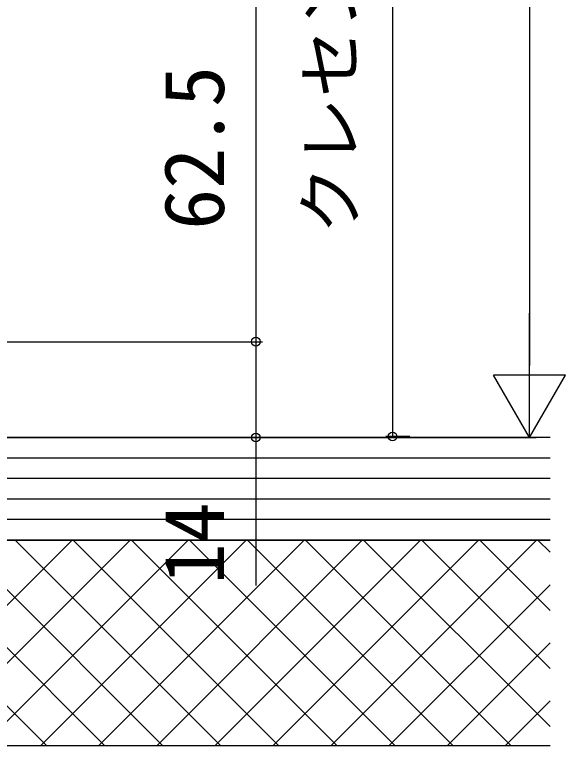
# Model space of a CAD drawing. Units: millimetres, scale not verified. Extents: x -525 to 525, y -780 to 776.
# Drawn here: x -291.2 to -210.8, y -568 to -461.2 of the extents above; entities that cross this region are included whole.
import ezdxf
from ezdxf.enums import TextEntityAlignment as Align

# ---------------------------------------------------------------- set-up
doc = ezdxf.new("R2010")
doc.units = ezdxf.units.MM
doc.header["$LTSCALE"] = 4
for name, color, linetype in [('0-6_YKK_D', 6, 'Continuous'), ('0-8_YSS_K', 3, 'Continuous'), ('0-9_YSS_KE', 3, 'Continuous')]:
    doc.layers.add(name, color=color, linetype=linetype)
doc.styles.add('ＭＳ ゴシック', font='')
doc.styles.get('ＭＳ ゴシック').set_extended_font_data('MS Gothic')

msp = doc.modelspace()

# ---------------------------------------------------------------- linework, layer by layer
at = {"layer": '0-6_YKK_D'}
for p, q in [((-216, -213.4), (-216, -512.494)), ((-236, -375.4), (-236, -522.849)), ((-256, -446.495), (-256, -508.995)), ((-216, -522.994), (-216, -504.807)), ((-296.75, -508.995), (-255, -508.995)), ((-295.75, -508.995), (-255, -508.995)), ((-216, -522.994), (-221.25, -513.901)), ((-210.75, -513.901), (-221.25, -513.901)), ((-216, -522.994), (-210.75, -513.901)), ((-294.5, -522.994), (-215, -522.994)), ((-233.5, -522.849), (-237, -522.849))]:
    msp.add_line(p, q, dxfattribs=at)
msp.add_lwpolyline([(-256, -508.995), (-256, -522.995), (-256, -544.613)], dxfattribs=at)
for centre in [(-256, -508.995), (-256, -508.995), (-236, -522.849), (-256, -522.995)]:
    msp.add_circle(centre, 0.637, dxfattribs=at)
at = {"layer": '0-8_YSS_K'}
for p, q in [((-212.998, -525.995), (-360.998, -525.995)), ((-212.998, -528.995), (-375.998, -528.995)), ((-212.998, -531.995), (-375.998, -531.995)), ((-212.998, -534.995), (-375.998, -534.995)), ((-212.998, -537.995), (-345.998, -537.995)), ((-345.998, -537.995), (-212.998, -537.995)), ((-316.601, -537.995), (-286.601, -567.995)), ((-312.851, -567.995), (-282.851, -537.995)), ((-308.116, -537.995), (-278.116, -567.995)), ((-304.366, -567.995), (-274.366, -537.995)), ((-299.631, -537.995), (-269.631, -567.995)), ((-295.881, -567.995), (-265.881, -537.995)), ((-291.145, -537.995), (-261.145, -567.995)), ((-287.395, -567.995), (-257.395, -537.995)), ((-282.66, -537.995), (-252.66, -567.995)), ((-278.91, -567.995), (-248.91, -537.995)), ((-274.175, -537.995), (-244.175, -567.995)), ((-270.425, -567.995), (-240.425, -537.995)), ((-265.69, -537.995), (-235.69, -567.995)), ((-261.939, -567.995), (-231.939, -537.995)), ((-257.204, -537.995), (-227.204, -567.995)), ((-253.454, -567.995), (-223.454, -537.995)), ((-248.719, -537.995), (-218.719, -567.995)), ((-244.969, -567.995), (-214.969, -537.995)), ((-240.234, -537.995), (-212.998, -565.23)), ((-231.749, -537.995), (-212.998, -556.745)), ((-223.263, -537.995), (-212.998, -548.26)), ((-214.778, -537.995), (-212.998, -539.775)), ((-236.484, -567.995), (-212.998, -544.51)), ((-227.998, -567.995), (-212.998, -552.995)), ((-219.513, -567.995), (-212.998, -561.48)), ((-345.998, -567.995), (-212.998, -567.995))]:
    msp.add_line(p, q, dxfattribs=at)
at = {"layer": '0-9_YSS_KE'}
msp.add_line((-212.998, -522.995), (-360.998, -522.995), dxfattribs=at)
msp.add_lwpolyline([(-375.998, -526.495), (-375.998, -537.995), (-212.998, -537.995)], dxfattribs=at)

# ---------------------------------------------------------------- texts
at = {"layer": '0-6_YKK_D', "style": 'ＭＳ ゴシック'}
for s, height, p in [('クレセント位置', 7.331, (-239.25, -493.301)), ('62.5', 8.798, (-258, -492.643)), ('14', 8.798, (-258, -544.454))]:
    msp.add_text(s, height=height, rotation=90, dxfattribs=at).set_placement(p, align=Align.BOTTOM_LEFT)

doc.saveas('drawing.dxf')
